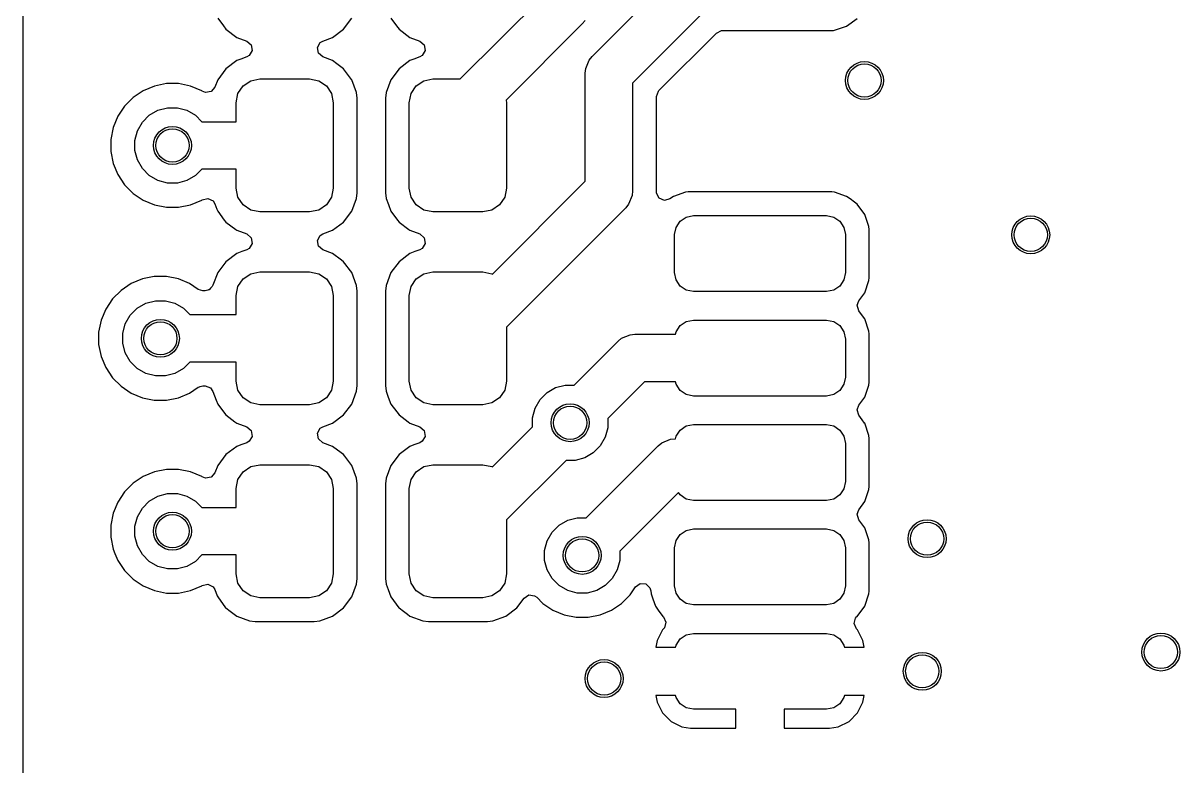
# Model space of a CAD drawing. Extents: x 4.82 to 6.81, y -4.86 to -2.87.
# Drawn here: x 4.823 to 5.3029, y -4.4422 to -4.1342 of the extents above; entities that cross this region are included whole.
import ezdxf

# ---------------------------------------------------------------- set-up
doc = ezdxf.new("R2010")
doc.units = 0
doc.header["$MEASUREMENT"] = 0
doc.layers.add('BLACK', color=7, linetype='CONTINUOUS')

msp = doc.modelspace()

# ---------------------------------------------------------------- linework, layer by layer
at = {"layer": 'BLACK', "linetype": 'CONTINUOUS'}
for p, q in [((4.82295, -4.2624), (4.82295, -3.92409)), ((5.05904, -4.14804), (5.09325, -4.11383)), ((5.00432, -4.15736), (5.03816, -4.12353)), ((5.1075, -4.12742), (5.07584, -4.15908)), ((4.90367, -4.13218), (4.90602, -4.13531)), ((4.90602, -4.13531), (4.90707, -4.13671)), ((4.90707, -4.13671), (4.9116, -4.14011)), ((4.95135, -4.14011), (4.95589, -4.13671)), ((4.95589, -4.13671), (4.95928, -4.13218)), ((4.97552, -4.13218), (4.97787, -4.13531)), ((4.97787, -4.13531), (4.97892, -4.13671)), ((4.97892, -4.13671), (4.98345, -4.14011)), ((5.05496, -4.13456), (5.02331, -4.16621)), ((5.05618, -4.13307), (5.05496, -4.13456)), ((5.15957, -4.13717), (5.16462, -4.13541)), ((5.16462, -4.13541), (5.16892, -4.13223)), ((4.9116, -4.14011), (4.9157, -4.14164)), ((4.9157, -4.14164), (4.91752, -4.14319)), ((4.94625, -4.14222), (4.94725, -4.14164)), ((4.94725, -4.14164), (4.95135, -4.14011)), ((4.98345, -4.14011), (4.98755, -4.14164)), ((4.98755, -4.14164), (4.98937, -4.14319)), ((5.08695, -4.16191), (5.11056, -4.13831)), ((5.11056, -4.13831), (5.11273, -4.1373)), ((5.11273, -4.1373), (5.11303, -4.13728)), ((5.11303, -4.13728), (5.15838, -4.13728)), ((5.15838, -4.13728), (5.1591, -4.13722)), ((5.15838, -4.13728), (5.15838, -4.13728)), ((5.1591, -4.13722), (5.15957, -4.13717)), ((5.15957, -4.13717), (5.15957, -4.13717)), ((5.15957, -4.13717), (5.15957, -4.13717)), ((4.91792, -4.14556), (4.9167, -4.14762)), ((4.91752, -4.14319), (4.91792, -4.14556)), ((4.94503, -4.14429), (4.94625, -4.14222)), ((4.94543, -4.14665), (4.94503, -4.14429)), ((4.98977, -4.14556), (4.98856, -4.14762)), ((4.98937, -4.14319), (4.98977, -4.14556)), ((4.9116, -4.14973), (4.90707, -4.15313)), ((4.91324, -4.14912), (4.9116, -4.14973)), ((4.9116, -4.14973), (4.9116, -4.14973)), ((4.9157, -4.1482), (4.91324, -4.14912)), ((4.9167, -4.14762), (4.9157, -4.1482)), ((4.94725, -4.1482), (4.94543, -4.14665)), ((4.95135, -4.14973), (4.94725, -4.1482)), ((4.95312, -4.15106), (4.95135, -4.14973)), ((4.95135, -4.14973), (4.95135, -4.14973)), ((4.95589, -4.15313), (4.95312, -4.15106)), ((4.98345, -4.14973), (4.97892, -4.15313)), ((4.98509, -4.14912), (4.98345, -4.14973)), ((4.98345, -4.14973), (4.98345, -4.14973)), ((4.98755, -4.1482), (4.98509, -4.14912)), ((4.98856, -4.14762), (4.98755, -4.1482)), ((5.05635, -4.15308), (5.05782, -4.14953)), ((5.05782, -4.14953), (5.05904, -4.14804)), ((5.05782, -4.14953), (5.05782, -4.14953)), ((4.90707, -4.15313), (4.90367, -4.15766)), ((4.90707, -4.15313), (4.90707, -4.15313)), ((4.95757, -4.15538), (4.95589, -4.15313)), ((4.95922, -4.15758), (4.95757, -4.15538)), ((4.97892, -4.15313), (4.97552, -4.15766)), ((4.97892, -4.15313), (4.97892, -4.15313)), ((5.05616, -4.155), (5.05635, -4.15308)), ((5.05616, -4.19975), (5.05616, -4.155)), ((4.87743, -4.1603), (4.87277, -4.16223)), ((4.88238, -4.15931), (4.87743, -4.1603)), ((4.87743, -4.1603), (4.87743, -4.1603)), ((4.88742, -4.15931), (4.88238, -4.15931)), ((4.88238, -4.15931), (4.88238, -4.15931)), ((4.89237, -4.1603), (4.88742, -4.15931)), ((4.88742, -4.15931), (4.88742, -4.15931)), ((4.89703, -4.16223), (4.89237, -4.1603)), ((4.89237, -4.1603), (4.89237, -4.1603)), ((4.90253, -4.16072), (4.90098, -4.16254)), ((4.90367, -4.15766), (4.90253, -4.16072)), ((4.90367, -4.15766), (4.90367, -4.15766)), ((4.91205, -4.16344), (4.91418, -4.16024)), ((4.91418, -4.16024), (4.91738, -4.15811)), ((4.91738, -4.15811), (4.92114, -4.15736)), ((4.92114, -4.15736), (4.94181, -4.15736)), ((4.94181, -4.15736), (4.94558, -4.15811)), ((4.94558, -4.15811), (4.94877, -4.16024)), ((4.94877, -4.16024), (4.9509, -4.16344)), ((4.95928, -4.15766), (4.95922, -4.15758)), ((4.96126, -4.16297), (4.95928, -4.15766)), ((4.97552, -4.15766), (4.97354, -4.16297)), ((4.97552, -4.15766), (4.97552, -4.15766)), ((4.9839, -4.16344), (4.98603, -4.16024)), ((4.98603, -4.16024), (4.98923, -4.15811)), ((4.98923, -4.15811), (4.99299, -4.15736)), ((4.99299, -4.15736), (5.00432, -4.15736)), ((5.07584, -4.15908), (5.07584, -4.20382)), ((4.86858, -4.16503), (4.86501, -4.1686)), ((4.87277, -4.16223), (4.86858, -4.16503)), ((4.87277, -4.16223), (4.87277, -4.16223)), ((4.8973, -4.16241), (4.89703, -4.16223)), ((4.89703, -4.16223), (4.89703, -4.16223)), ((4.89703, -4.16223), (4.89703, -4.16223)), ((4.89703, -4.16223), (4.89703, -4.16223)), ((4.89703, -4.16223), (4.89703, -4.16223)), ((4.89861, -4.16294), (4.8973, -4.16241)), ((4.90098, -4.16254), (4.89861, -4.16294)), ((4.9113, -4.1672), (4.91205, -4.16344)), ((4.9509, -4.16344), (4.95165, -4.1672)), ((4.96152, -4.16532), (4.96126, -4.16297)), ((4.96152, -4.20452), (4.96152, -4.16532)), ((4.97354, -4.16297), (4.97329, -4.16532)), ((4.97329, -4.16532), (4.97329, -4.20452)), ((4.98315, -4.1672), (4.9839, -4.16344)), ((5.0857, -4.16461), (5.08652, -4.16236)), ((5.0857, -4.17038), (5.0857, -4.16461)), ((5.08652, -4.16236), (5.08673, -4.16214)), ((5.08673, -4.16214), (5.08695, -4.16191)), ((4.86501, -4.1686), (4.86221, -4.17279)), ((4.87531, -4.17243), (4.87888, -4.17037)), ((4.87888, -4.17037), (4.88285, -4.16931)), ((4.88285, -4.16931), (4.88696, -4.16931)), ((4.88696, -4.16931), (4.89093, -4.17037)), ((4.89093, -4.17037), (4.89449, -4.17243)), ((4.9113, -4.17508), (4.9113, -4.1672)), ((4.95165, -4.1672), (4.95165, -4.20264)), ((4.98315, -4.20264), (4.98315, -4.1672)), ((5.02331, -4.16621), (5.0235, -4.1672)), ((5.0235, -4.1672), (5.0235, -4.20264)), ((5.0857, -4.19428), (5.0857, -4.17038)), ((4.86221, -4.17279), (4.86028, -4.17745)), ((4.86221, -4.17279), (4.86221, -4.17279)), ((4.87241, -4.17533), (4.87531, -4.17243)), ((4.89449, -4.17243), (4.89714, -4.17508)), ((4.89714, -4.17508), (4.9113, -4.17508)), ((4.86028, -4.17745), (4.85929, -4.1824)), ((4.86028, -4.17745), (4.86028, -4.17745)), ((4.86929, -4.18287), (4.87035, -4.17889)), ((4.87035, -4.17889), (4.87241, -4.17533)), ((4.85929, -4.1824), (4.85929, -4.18744)), ((4.86929, -4.18698), (4.86929, -4.18287)), ((4.85929, -4.18744), (4.86028, -4.19239)), ((4.87035, -4.19095), (4.86929, -4.18698)), ((4.86028, -4.19239), (4.86028, -4.19239)), ((4.86028, -4.19239), (4.86219, -4.19702)), ((4.87241, -4.19451), (4.87035, -4.19095)), ((4.87531, -4.19742), (4.87241, -4.19451)), ((5.0857, -4.2043), (5.0857, -4.19428)), ((4.86219, -4.19702), (4.86221, -4.19705)), ((4.86221, -4.19705), (4.86501, -4.20125)), ((4.87888, -4.19947), (4.87531, -4.19742)), ((4.89449, -4.19742), (4.89093, -4.19947)), ((4.89714, -4.19476), (4.89449, -4.19742)), ((4.9113, -4.19476), (4.89714, -4.19476)), ((4.9113, -4.20264), (4.9113, -4.19476)), ((4.86501, -4.20125), (4.86858, -4.20481)), ((4.88285, -4.20053), (4.87888, -4.19947)), ((4.88696, -4.20053), (4.88285, -4.20053)), ((4.89093, -4.19947), (4.88696, -4.20053)), ((4.91205, -4.2064), (4.9113, -4.20264)), ((4.95165, -4.20264), (4.9509, -4.2064)), ((4.9839, -4.2064), (4.98315, -4.20264)), ((5.01765, -4.23826), (5.05616, -4.19975)), ((5.0235, -4.20264), (5.02275, -4.2064)), ((5.07584, -4.20382), (5.07565, -4.20574)), ((4.86858, -4.20481), (4.87277, -4.20762)), ((4.87277, -4.20762), (4.87743, -4.20955)), ((4.89237, -4.20955), (4.89703, -4.20762)), ((4.89703, -4.20762), (4.8973, -4.20744)), ((4.8973, -4.20744), (4.89963, -4.20687)), ((4.89963, -4.20687), (4.90178, -4.20793)), ((4.90178, -4.20793), (4.90253, -4.20913)), ((4.91418, -4.2096), (4.91205, -4.2064)), ((4.9509, -4.2064), (4.94877, -4.2096)), ((4.95928, -4.21218), (4.96126, -4.20687)), ((4.96126, -4.20687), (4.96152, -4.20452)), ((4.97329, -4.20452), (4.97329, -4.20452)), ((4.97329, -4.20452), (4.97354, -4.20687)), ((4.97354, -4.20687), (4.97354, -4.20687)), ((4.97354, -4.20687), (4.97354, -4.20687)), ((4.97354, -4.20687), (4.97451, -4.20948)), ((4.98603, -4.2096), (4.9839, -4.2064)), ((5.02275, -4.2064), (5.02062, -4.2096)), ((5.07565, -4.20574), (5.07418, -4.20929)), ((5.08573, -4.2047), (5.0857, -4.2043)), ((5.08679, -4.20684), (5.08573, -4.2047)), ((5.08899, -4.2078), (5.08679, -4.20684)), ((5.09129, -4.20712), (5.08899, -4.2078)), ((5.09274, -4.20605), (5.09129, -4.20712)), ((5.09779, -4.20429), (5.09274, -4.20605)), ((5.09274, -4.20605), (5.09274, -4.20605)), ((5.0989, -4.20418), (5.09779, -4.20429)), ((5.09779, -4.20429), (5.09779, -4.20429)), ((5.09899, -4.20417), (5.0989, -4.20418)), ((5.15838, -4.20417), (5.09899, -4.20417)), ((5.15847, -4.20418), (5.15838, -4.20417)), ((5.15957, -4.20429), (5.15847, -4.20418)), ((5.16462, -4.20605), (5.15957, -4.20429)), ((5.15957, -4.20429), (5.15957, -4.20429)), ((5.16607, -4.20712), (5.16462, -4.20605)), ((5.16462, -4.20605), (5.16462, -4.20605)), ((5.16787, -4.20845), (5.16607, -4.20712)), ((5.16892, -4.20923), (5.16787, -4.20845)), ((4.87743, -4.20955), (4.88238, -4.21053)), ((4.88238, -4.21053), (4.88238, -4.21053)), ((4.88238, -4.21053), (4.88742, -4.21053)), ((4.88742, -4.21053), (4.89237, -4.20955)), ((4.88742, -4.21053), (4.88742, -4.21053)), ((4.90253, -4.20913), (4.90335, -4.21133)), ((4.90335, -4.21133), (4.90367, -4.21218)), ((4.90367, -4.21218), (4.90367, -4.21218)), ((4.90367, -4.21218), (4.90642, -4.21585)), ((4.91738, -4.21173), (4.91418, -4.2096)), ((4.92114, -4.21248), (4.91738, -4.21173)), ((4.94181, -4.21248), (4.92114, -4.21248)), ((4.94558, -4.21173), (4.94181, -4.21248)), ((4.94877, -4.2096), (4.94558, -4.21173)), ((4.95589, -4.21671), (4.95928, -4.21218)), ((4.97451, -4.20948), (4.97552, -4.21218)), ((4.97552, -4.21218), (4.97552, -4.21218)), ((4.97552, -4.21218), (4.97827, -4.21585)), ((4.98923, -4.21173), (4.98603, -4.2096)), ((4.99299, -4.21248), (4.98923, -4.21173)), ((5.01366, -4.21248), (4.99299, -4.21248)), ((5.01743, -4.21173), (5.01366, -4.21248)), ((5.02062, -4.2096), (5.01743, -4.21173)), ((5.07296, -4.21078), (5.0235, -4.26024)), ((5.07418, -4.20929), (5.07296, -4.21078)), ((5.07418, -4.20929), (5.07418, -4.20929)), ((5.1721, -4.21353), (5.16892, -4.20923)), ((5.17386, -4.21857), (5.1721, -4.21353)), ((4.90642, -4.21585), (4.90707, -4.21671)), ((4.90707, -4.21671), (4.90707, -4.21671)), ((4.90707, -4.21671), (4.91115, -4.21977)), ((4.95135, -4.22011), (4.95589, -4.21671)), ((4.97827, -4.21585), (4.97892, -4.21671)), ((4.97892, -4.21671), (4.97892, -4.21671)), ((4.97892, -4.21671), (4.983, -4.21977)), ((5.09385, -4.2189), (5.09555, -4.21634)), ((5.09555, -4.21634), (5.09811, -4.21463)), ((5.09811, -4.21463), (5.10112, -4.21404)), ((5.10112, -4.21404), (5.15624, -4.21404)), ((5.15624, -4.21404), (5.15925, -4.21463)), ((5.15925, -4.21463), (5.16181, -4.21634)), ((5.16181, -4.21634), (5.16351, -4.2189)), ((4.91115, -4.21977), (4.9116, -4.22011)), ((4.9116, -4.22011), (4.9157, -4.22164)), ((4.9157, -4.22164), (4.91752, -4.22319)), ((4.91752, -4.22319), (4.91792, -4.22556)), ((4.94503, -4.22429), (4.94625, -4.22222)), ((4.94625, -4.22222), (4.94725, -4.22164)), ((4.94725, -4.22164), (4.95135, -4.22011)), ((4.983, -4.21977), (4.98345, -4.22011)), ((4.98345, -4.22011), (4.98755, -4.22164)), ((4.98755, -4.22164), (4.98937, -4.22319)), ((4.98937, -4.22319), (4.98977, -4.22556)), ((5.09325, -4.22191), (5.09385, -4.2189)), ((5.09325, -4.23766), (5.09325, -4.22191)), ((5.16351, -4.2189), (5.16411, -4.22191)), ((5.16411, -4.22191), (5.16411, -4.23766)), ((5.17386, -4.21858), (5.17386, -4.21857)), ((5.17398, -4.21977), (5.17386, -4.21858)), ((5.17386, -4.21858), (5.17386, -4.21858)), ((5.17398, -4.23979), (5.17398, -4.21977)), ((4.9167, -4.22762), (4.9157, -4.2282)), ((4.91792, -4.22556), (4.9167, -4.22762)), ((4.94543, -4.22665), (4.94503, -4.22429)), ((4.94725, -4.2282), (4.94543, -4.22665)), ((4.98856, -4.22762), (4.98755, -4.2282)), ((4.98977, -4.22556), (4.98856, -4.22762)), ((4.9116, -4.22973), (4.90707, -4.23313)), ((4.91364, -4.22897), (4.9116, -4.22973)), ((4.9116, -4.22973), (4.9116, -4.22973)), ((4.9157, -4.2282), (4.91364, -4.22897)), ((4.95135, -4.22973), (4.94725, -4.2282)), ((4.95508, -4.23253), (4.95135, -4.22973)), ((4.95135, -4.22973), (4.95135, -4.22973)), ((4.95589, -4.23313), (4.95508, -4.23253)), ((4.98345, -4.22973), (4.97892, -4.23313)), ((4.98549, -4.22897), (4.98345, -4.22973)), ((4.98345, -4.22973), (4.98345, -4.22973)), ((4.98755, -4.2282), (4.98549, -4.22897)), ((4.90367, -4.23766), (4.9017, -4.24294)), ((4.90707, -4.23313), (4.90367, -4.23766)), ((4.90367, -4.23766), (4.90367, -4.23766)), ((4.90367, -4.23766), (4.90367, -4.23766)), ((4.90707, -4.23313), (4.90707, -4.23313)), ((4.91738, -4.23811), (4.92114, -4.23736)), ((4.92114, -4.23736), (4.94181, -4.23736)), ((4.94181, -4.23736), (4.94558, -4.23811)), ((4.95646, -4.23389), (4.95589, -4.23313)), ((4.95878, -4.23699), (4.95646, -4.23389)), ((4.95928, -4.23766), (4.95878, -4.23699)), ((4.96126, -4.24297), (4.95928, -4.23766)), ((4.97552, -4.23766), (4.97354, -4.24297)), ((4.97892, -4.23313), (4.97552, -4.23766)), ((4.97552, -4.23766), (4.97552, -4.23766)), ((4.97892, -4.23313), (4.97892, -4.23313)), ((4.98923, -4.23811), (4.99299, -4.23736)), ((4.99299, -4.23736), (5.01366, -4.23736)), ((5.01366, -4.23736), (5.01743, -4.23811)), ((5.09385, -4.24067), (5.09325, -4.23766)), ((5.16411, -4.23766), (5.16351, -4.24067)), ((4.86777, -4.24223), (4.86358, -4.24503)), ((4.87243, -4.2403), (4.86777, -4.24223)), ((4.86777, -4.24223), (4.86777, -4.24223)), ((4.87738, -4.23931), (4.87243, -4.2403)), ((4.87243, -4.2403), (4.87243, -4.2403)), ((4.88242, -4.23931), (4.87738, -4.23931)), ((4.87738, -4.23931), (4.87738, -4.23931)), ((4.88737, -4.2403), (4.88242, -4.23931)), ((4.88242, -4.23931), (4.88242, -4.23931)), ((4.89203, -4.24223), (4.88737, -4.2403)), ((4.88737, -4.2403), (4.88737, -4.2403)), ((4.89562, -4.24463), (4.89203, -4.24223)), ((4.89203, -4.24223), (4.89203, -4.24223)), ((4.89203, -4.24223), (4.89203, -4.24223)), ((4.91205, -4.24344), (4.91418, -4.24024)), ((4.91418, -4.24024), (4.91738, -4.23811)), ((4.94558, -4.23811), (4.94877, -4.24024)), ((4.94877, -4.24024), (4.9509, -4.24344)), ((4.9839, -4.24344), (4.98603, -4.24024)), ((4.98603, -4.24024), (4.98923, -4.23811)), ((5.01743, -4.23811), (5.01765, -4.23826)), ((5.09555, -4.24323), (5.09385, -4.24067)), ((5.16351, -4.24067), (5.16181, -4.24323)), ((5.1721, -4.24604), (5.17386, -4.24099)), ((5.17386, -4.24099), (5.17398, -4.23979)), ((4.86358, -4.24503), (4.86001, -4.2486)), ((4.89757, -4.24522), (4.89562, -4.24463)), ((4.89842, -4.24522), (4.89757, -4.24522)), ((4.89962, -4.24501), (4.89842, -4.24522)), ((4.8998, -4.24485), (4.89962, -4.24501)), ((4.90015, -4.24476), (4.8998, -4.24485)), ((4.90075, -4.24406), (4.90015, -4.24476)), ((4.90145, -4.24346), (4.90075, -4.24406)), ((4.90151, -4.24317), (4.90145, -4.24346)), ((4.9017, -4.24294), (4.90151, -4.24317)), ((4.9113, -4.2472), (4.91205, -4.24344)), ((4.9113, -4.25508), (4.9113, -4.2472)), ((4.9509, -4.24344), (4.95165, -4.2472)), ((4.95165, -4.2472), (4.95165, -4.28264)), ((4.96152, -4.24532), (4.96126, -4.24297)), ((4.96152, -4.28452), (4.96152, -4.24532)), ((4.97354, -4.24297), (4.97329, -4.24532)), ((4.97329, -4.24532), (4.97329, -4.28452)), ((4.98315, -4.2472), (4.9839, -4.24344)), ((4.98315, -4.28264), (4.98315, -4.2472)), ((5.09811, -4.24493), (5.09555, -4.24323)), ((5.10112, -4.24553), (5.09811, -4.24493)), ((5.15624, -4.24553), (5.10112, -4.24553)), ((5.15925, -4.24493), (5.15624, -4.24553)), ((5.16181, -4.24323), (5.15925, -4.24493)), ((5.16965, -4.24936), (5.1721, -4.24604)), ((4.86001, -4.2486), (4.85721, -4.25279)), ((4.87031, -4.25243), (4.87388, -4.25037)), ((4.87388, -4.25037), (4.87785, -4.24931)), ((4.87785, -4.24931), (4.88196, -4.24931)), ((4.88196, -4.24931), (4.88593, -4.25037)), ((4.88593, -4.25037), (4.88949, -4.25243)), ((5.16897, -4.25122), (5.16965, -4.24936)), ((5.16965, -4.25352), (5.16897, -4.25122)), ((4.85721, -4.25279), (4.85528, -4.25745)), ((4.85721, -4.25279), (4.85721, -4.25279)), ((4.86535, -4.25889), (4.86741, -4.25533)), ((4.86741, -4.25533), (4.87031, -4.25243)), ((4.88949, -4.25243), (4.89214, -4.25508)), ((4.89214, -4.25508), (4.9113, -4.25508)), ((5.17078, -4.25505), (5.16965, -4.25352)), ((5.1721, -4.25684), (5.17078, -4.25505)), ((5.17386, -4.26188), (5.1721, -4.25684)), ((5.1721, -4.25684), (5.1721, -4.25684)), ((4.85528, -4.25745), (4.85429, -4.2624)), ((4.85528, -4.25745), (4.85528, -4.25745)), ((4.86429, -4.26287), (4.86535, -4.25889)), ((5.0235, -4.26024), (5.0235, -4.28264)), ((5.09385, -4.2622), (5.09555, -4.25965)), ((5.09555, -4.25965), (5.09811, -4.25794)), ((5.09811, -4.25794), (5.10112, -4.25734)), ((5.10112, -4.25734), (5.15624, -4.25734)), ((5.15624, -4.25734), (5.15925, -4.25794)), ((5.15925, -4.25794), (5.16181, -4.25965)), ((5.16181, -4.25965), (5.16351, -4.2622)), ((4.82295, -4.41301), (4.82295, -4.2624)), ((4.85429, -4.2624), (4.85429, -4.26744)), ((4.86429, -4.26698), (4.86429, -4.26287)), ((5.0516, -4.28431), (5.06977, -4.26613)), ((5.06977, -4.26613), (5.07126, -4.26491)), ((5.07126, -4.26491), (5.07481, -4.26344)), ((5.07481, -4.26344), (5.07673, -4.26325)), ((5.07481, -4.26344), (5.07481, -4.26344)), ((5.07673, -4.26325), (5.09364, -4.26325)), ((5.09364, -4.26325), (5.09385, -4.2622)), ((5.16351, -4.2622), (5.16411, -4.26522)), ((5.16411, -4.26522), (5.16411, -4.28096)), ((5.17388, -4.26201), (5.17386, -4.26188)), ((5.17386, -4.26188), (5.17386, -4.26188)), ((5.17386, -4.26188), (5.17386, -4.26188)), ((5.17398, -4.26308), (5.17388, -4.26201)), ((5.17398, -4.26347), (5.17398, -4.26308)), ((5.17398, -4.2831), (5.17398, -4.26347)), ((4.85429, -4.26744), (4.85528, -4.27239)), ((4.86535, -4.27095), (4.86429, -4.26698)), ((4.86741, -4.27451), (4.86535, -4.27095)), ((4.85528, -4.27239), (4.85528, -4.27239)), ((4.85528, -4.27239), (4.8572, -4.27704)), ((4.87031, -4.27741), (4.86741, -4.27451)), ((4.89214, -4.27476), (4.88949, -4.27741)), ((4.9113, -4.27476), (4.89214, -4.27476)), ((4.9113, -4.28264), (4.9113, -4.27476)), ((4.8572, -4.27704), (4.85721, -4.27705)), ((4.85721, -4.27705), (4.86001, -4.28125)), ((4.87388, -4.27947), (4.87031, -4.27741)), ((4.87785, -4.28053), (4.87388, -4.27947)), ((4.88196, -4.28053), (4.87785, -4.28053)), ((4.88593, -4.27947), (4.88196, -4.28053)), ((4.88949, -4.27741), (4.88593, -4.27947)), ((4.86001, -4.28125), (4.86358, -4.28481)), ((4.86358, -4.28481), (4.86777, -4.28762)), ((4.89203, -4.28762), (4.89562, -4.28522)), ((4.89562, -4.28522), (4.89609, -4.28508)), ((4.89609, -4.28508), (4.89637, -4.28484)), ((4.89637, -4.28484), (4.89757, -4.28463)), ((4.89757, -4.28463), (4.89842, -4.28463)), ((4.89842, -4.28463), (4.90067, -4.28545)), ((4.90067, -4.28545), (4.9017, -4.28691)), ((4.91205, -4.2864), (4.9113, -4.28264)), ((4.95165, -4.28264), (4.9509, -4.2864)), ((4.96126, -4.28687), (4.96152, -4.28452)), ((4.97329, -4.28452), (4.97329, -4.28452)), ((4.97329, -4.28452), (4.97354, -4.28687)), ((4.9839, -4.2864), (4.98315, -4.28264)), ((5.0235, -4.28264), (5.02275, -4.2864)), ((5.04031, -4.28743), (5.04388, -4.28537)), ((5.04388, -4.28537), (5.04785, -4.28431)), ((5.04785, -4.28431), (5.0516, -4.28431)), ((5.08081, -4.28293), (5.06551, -4.29823)), ((5.09364, -4.28293), (5.08081, -4.28293)), ((5.09385, -4.28398), (5.09364, -4.28293)), ((5.09555, -4.28653), (5.09385, -4.28398)), ((5.16351, -4.28398), (5.16181, -4.28653)), ((5.16411, -4.28096), (5.16351, -4.28398)), ((5.1721, -4.28935), (5.17386, -4.2843)), ((5.17386, -4.2843), (5.17398, -4.2831)), ((4.86777, -4.28762), (4.87243, -4.28955)), ((4.87243, -4.28955), (4.87738, -4.29053)), ((4.88242, -4.29053), (4.88737, -4.28955)), ((4.88737, -4.28955), (4.89203, -4.28762)), ((4.9017, -4.28691), (4.90306, -4.29053)), ((4.91418, -4.2896), (4.91205, -4.2864)), ((4.91738, -4.29173), (4.91418, -4.2896)), ((4.94877, -4.2896), (4.94558, -4.29173)), ((4.9509, -4.2864), (4.94877, -4.2896)), ((4.95928, -4.29218), (4.96126, -4.28687)), ((4.97354, -4.28687), (4.97354, -4.28687)), ((4.97354, -4.28687), (4.97354, -4.28687)), ((4.97354, -4.28687), (4.97446, -4.28935)), ((4.97446, -4.28935), (4.97552, -4.29218)), ((4.98603, -4.2896), (4.9839, -4.2864)), ((4.98923, -4.29173), (4.98603, -4.2896)), ((5.02062, -4.2896), (5.01743, -4.29173)), ((5.02275, -4.2864), (5.02062, -4.2896)), ((5.03535, -4.29389), (5.03741, -4.29033)), ((5.03741, -4.29033), (5.04031, -4.28743)), ((5.09811, -4.28824), (5.09555, -4.28653)), ((5.10112, -4.28884), (5.09811, -4.28824)), ((5.15624, -4.28884), (5.10112, -4.28884)), ((5.15925, -4.28824), (5.15624, -4.28884)), ((5.16181, -4.28653), (5.15925, -4.28824)), ((5.16965, -4.29266), (5.1721, -4.28935)), ((4.87738, -4.29053), (4.87738, -4.29053)), ((4.87738, -4.29053), (4.88242, -4.29053)), ((4.88242, -4.29053), (4.88242, -4.29053)), ((4.90306, -4.29053), (4.90367, -4.29218)), ((4.90367, -4.29218), (4.90367, -4.29218)), ((4.90367, -4.29218), (4.90612, -4.29546)), ((4.92114, -4.29248), (4.91738, -4.29173)), ((4.94181, -4.29248), (4.92114, -4.29248)), ((4.94558, -4.29173), (4.94181, -4.29248)), ((4.95589, -4.29671), (4.95928, -4.29218)), ((4.97552, -4.29218), (4.97552, -4.29218)), ((4.97552, -4.29218), (4.97797, -4.29546)), ((4.99299, -4.29248), (4.98923, -4.29173)), ((5.01366, -4.29248), (4.99299, -4.29248)), ((5.01743, -4.29173), (5.01366, -4.29248)), ((5.03429, -4.29787), (5.03535, -4.29389)), ((5.16897, -4.29453), (5.16965, -4.29266)), ((5.16965, -4.29682), (5.16897, -4.29453)), ((4.90612, -4.29546), (4.90707, -4.29671)), ((4.90707, -4.29671), (4.90707, -4.29671)), ((4.90707, -4.29671), (4.91084, -4.29954)), ((4.91084, -4.29954), (4.9116, -4.30011)), ((4.95135, -4.30011), (4.95589, -4.29671)), ((4.97797, -4.29546), (4.97892, -4.29671)), ((4.97892, -4.29671), (4.97892, -4.29671)), ((4.97892, -4.29671), (4.98269, -4.29954)), ((4.98269, -4.29954), (4.98345, -4.30011)), ((5.03429, -4.30162), (5.03429, -4.29787)), ((5.06551, -4.29823), (5.06551, -4.30198)), ((5.17103, -4.2987), (5.16965, -4.29682)), ((5.17207, -4.30011), (5.17103, -4.2987)), ((4.9116, -4.30011), (4.9157, -4.30164)), ((4.9157, -4.30164), (4.91752, -4.30319)), ((4.91752, -4.30319), (4.91792, -4.30556)), ((4.94503, -4.30429), (4.94625, -4.30222)), ((4.94543, -4.30665), (4.94503, -4.30429)), ((4.94625, -4.30222), (4.94725, -4.30164)), ((4.94725, -4.30164), (4.95135, -4.30011)), ((4.98345, -4.30011), (4.98755, -4.30164)), ((4.98755, -4.30164), (4.98937, -4.30319)), ((4.98937, -4.30319), (4.98977, -4.30556)), ((5.01765, -4.31826), (5.03429, -4.30162)), ((5.06551, -4.30198), (5.06445, -4.30595)), ((5.09385, -4.30551), (5.09555, -4.30296)), ((5.09555, -4.30296), (5.09811, -4.30125)), ((5.09811, -4.30125), (5.10112, -4.30065)), ((5.10112, -4.30065), (5.15624, -4.30065)), ((5.15624, -4.30065), (5.15925, -4.30125)), ((5.15925, -4.30125), (5.16181, -4.30296)), ((5.16181, -4.30296), (5.16351, -4.30551)), ((5.1721, -4.30014), (5.17207, -4.30011)), ((5.17386, -4.30519), (5.1721, -4.30014)), ((4.91324, -4.30912), (4.9116, -4.30973)), ((4.9157, -4.3082), (4.91324, -4.30912)), ((4.9167, -4.30762), (4.9157, -4.3082)), ((4.91792, -4.30556), (4.9167, -4.30762)), ((4.94725, -4.3082), (4.94543, -4.30665)), ((4.95135, -4.30973), (4.94725, -4.3082)), ((4.98509, -4.30912), (4.98345, -4.30973)), ((4.98755, -4.3082), (4.98509, -4.30912)), ((4.98856, -4.30762), (4.98755, -4.3082)), ((4.98977, -4.30556), (4.98856, -4.30762)), ((5.0566, -4.33931), (5.08647, -4.30944)), ((5.0624, -4.30951), (5.05949, -4.31241)), ((5.06445, -4.30595), (5.0624, -4.30951)), ((5.08647, -4.30944), (5.08796, -4.30821)), ((5.08796, -4.30821), (5.0915, -4.30674)), ((5.08796, -4.30821), (5.08796, -4.30821)), ((5.0915, -4.30674), (5.09343, -4.30656)), ((5.09343, -4.30656), (5.09364, -4.30656)), ((5.09364, -4.30656), (5.09385, -4.30551)), ((5.16351, -4.30551), (5.16411, -4.30852)), ((5.16411, -4.30852), (5.16411, -4.32427)), ((5.17398, -4.30639), (5.17386, -4.30519)), ((5.17398, -4.32641), (5.17398, -4.30639)), ((4.90707, -4.31313), (4.90367, -4.31766)), ((4.9116, -4.30973), (4.90707, -4.31313)), ((4.90707, -4.31313), (4.90707, -4.31313)), ((4.9116, -4.30973), (4.9116, -4.30973)), ((4.9549, -4.31239), (4.95135, -4.30973)), ((4.95135, -4.30973), (4.95135, -4.30973)), ((4.95589, -4.31313), (4.9549, -4.31239)), ((4.95638, -4.31379), (4.95589, -4.31313)), ((4.9589, -4.31715), (4.95638, -4.31379)), ((4.97892, -4.31313), (4.97552, -4.31766)), ((4.98345, -4.30973), (4.97892, -4.31313)), ((4.97892, -4.31313), (4.97892, -4.31313)), ((4.98345, -4.30973), (4.98345, -4.30973)), ((5.05593, -4.31447), (5.05196, -4.31553)), ((5.05949, -4.31241), (5.05593, -4.31447)), ((4.90367, -4.31766), (4.90253, -4.32072)), ((4.90367, -4.31766), (4.90367, -4.31766)), ((4.91418, -4.32024), (4.91738, -4.31811)), ((4.91738, -4.31811), (4.92114, -4.31736)), ((4.92114, -4.31736), (4.94181, -4.31736)), ((4.94181, -4.31736), (4.94558, -4.31811)), ((4.94558, -4.31811), (4.94877, -4.32024)), ((4.95928, -4.31766), (4.9589, -4.31715)), ((4.96126, -4.32297), (4.95928, -4.31766)), ((4.97552, -4.31766), (4.97354, -4.32297)), ((4.97552, -4.31766), (4.97552, -4.31766)), ((4.98603, -4.32024), (4.98923, -4.31811)), ((4.98923, -4.31811), (4.99299, -4.31736)), ((4.99299, -4.31736), (5.01366, -4.31736)), ((5.01366, -4.31736), (5.01743, -4.31811)), ((5.01743, -4.31811), (5.01765, -4.31826)), ((5.04821, -4.31553), (5.0235, -4.34024)), ((5.05196, -4.31553), (5.04821, -4.31553)), ((4.87277, -4.32223), (4.86858, -4.32503)), ((4.87743, -4.3203), (4.87277, -4.32223)), ((4.87277, -4.32223), (4.87277, -4.32223)), ((4.88238, -4.31931), (4.87743, -4.3203)), ((4.87743, -4.3203), (4.87743, -4.3203)), ((4.88742, -4.31931), (4.88238, -4.31931)), ((4.88238, -4.31931), (4.88238, -4.31931)), ((4.89237, -4.3203), (4.88742, -4.31931)), ((4.88742, -4.31931), (4.88742, -4.31931)), ((4.89703, -4.32223), (4.89237, -4.3203)), ((4.89237, -4.3203), (4.89237, -4.3203)), ((4.8973, -4.32241), (4.89703, -4.32223)), ((4.89703, -4.32223), (4.89703, -4.32223)), ((4.89703, -4.32223), (4.89703, -4.32223)), ((4.89703, -4.32223), (4.89703, -4.32223)), ((4.89703, -4.32223), (4.89703, -4.32223)), ((4.89861, -4.32294), (4.8973, -4.32241)), ((4.90098, -4.32254), (4.89861, -4.32294)), ((4.90253, -4.32072), (4.90098, -4.32254)), ((4.9113, -4.3272), (4.91205, -4.32344)), ((4.91205, -4.32344), (4.91418, -4.32024)), ((4.94877, -4.32024), (4.9509, -4.32344)), ((4.9509, -4.32344), (4.95165, -4.3272)), ((4.96152, -4.32532), (4.96126, -4.32297)), ((4.97354, -4.32297), (4.97329, -4.32532)), ((4.98315, -4.3272), (4.9839, -4.32344)), ((4.9839, -4.32344), (4.98603, -4.32024)), ((4.86501, -4.3286), (4.86221, -4.33279)), ((4.86858, -4.32503), (4.86501, -4.3286)), ((4.9113, -4.33508), (4.9113, -4.3272)), ((4.95165, -4.3272), (4.95165, -4.36264)), ((4.96152, -4.36452), (4.96152, -4.32532)), ((4.97329, -4.32532), (4.97329, -4.36452)), ((4.98315, -4.36264), (4.98315, -4.3272)), ((5.09489, -4.32885), (5.07051, -4.35323)), ((5.09555, -4.32984), (5.09489, -4.32885)), ((5.16351, -4.32728), (5.16181, -4.32984)), ((5.16411, -4.32427), (5.16351, -4.32728)), ((5.1721, -4.33265), (5.17386, -4.32761)), ((5.17386, -4.32761), (5.17398, -4.32641)), ((4.86221, -4.33279), (4.86028, -4.33745)), ((4.86221, -4.33279), (4.86221, -4.33279)), ((4.87241, -4.33533), (4.87531, -4.33243)), ((4.87531, -4.33243), (4.87888, -4.33037)), ((4.87888, -4.33037), (4.88285, -4.32931)), ((4.88285, -4.32931), (4.88696, -4.32931)), ((4.88696, -4.32931), (4.89093, -4.33037)), ((4.89093, -4.33037), (4.89449, -4.33243)), ((4.89449, -4.33243), (4.89714, -4.33508)), ((5.09811, -4.33155), (5.09555, -4.32984)), ((5.10112, -4.33215), (5.09811, -4.33155)), ((5.15624, -4.33215), (5.10112, -4.33215)), ((5.15925, -4.33155), (5.15624, -4.33215)), ((5.16181, -4.32984), (5.15925, -4.33155)), ((5.16965, -4.33597), (5.1721, -4.33265)), ((4.86028, -4.33745), (4.85929, -4.3424)), ((4.86028, -4.33745), (4.86028, -4.33745)), ((4.87035, -4.33889), (4.87241, -4.33533)), ((4.89714, -4.33508), (4.9113, -4.33508)), ((5.16897, -4.33783), (5.16965, -4.33597)), ((5.16965, -4.34013), (5.16897, -4.33783)), ((4.85929, -4.3424), (4.85929, -4.34744)), ((4.86929, -4.34287), (4.87035, -4.33889)), ((4.86929, -4.34698), (4.86929, -4.34287)), ((5.0235, -4.34024), (5.0235, -4.36264)), ((5.04241, -4.34533), (5.04531, -4.34243)), ((5.04531, -4.34243), (5.04888, -4.34037)), ((5.04888, -4.34037), (5.05285, -4.33931)), ((5.05285, -4.33931), (5.0566, -4.33931)), ((5.1721, -4.34345), (5.16965, -4.34013)), ((4.85929, -4.34744), (4.86028, -4.35239)), ((4.87035, -4.35095), (4.86929, -4.34698)), ((5.04035, -4.34889), (5.04241, -4.34533)), ((5.09385, -4.34882), (5.09555, -4.34626)), ((5.09555, -4.34626), (5.09811, -4.34456)), ((5.09811, -4.34456), (5.10112, -4.34396)), ((5.10112, -4.34396), (5.15624, -4.34396)), ((5.15624, -4.34396), (5.15925, -4.34456)), ((5.15925, -4.34456), (5.16181, -4.34626)), ((5.16181, -4.34626), (5.16351, -4.34882)), ((5.17386, -4.3485), (5.1721, -4.34345)), ((4.86028, -4.35239), (4.86028, -4.35239)), ((4.86028, -4.35239), (4.86099, -4.35411)), ((4.87241, -4.35451), (4.87035, -4.35095)), ((5.03929, -4.35287), (5.04035, -4.34889)), ((5.03929, -4.35698), (5.03929, -4.35287)), ((5.09325, -4.35183), (5.09385, -4.34882)), ((5.09325, -4.36758), (5.09325, -4.35183)), ((5.16351, -4.34882), (5.16411, -4.35183)), ((5.16411, -4.35183), (5.16411, -4.36758)), ((5.17398, -4.34969), (5.17386, -4.3485)), ((5.17398, -4.36972), (5.17398, -4.34969)), ((4.86099, -4.35411), (4.86221, -4.35705)), ((4.86221, -4.35705), (4.86501, -4.36125)), ((4.87531, -4.35741), (4.87241, -4.35451)), ((4.87888, -4.35947), (4.87531, -4.35741)), ((4.89449, -4.35741), (4.89093, -4.35947)), ((4.89714, -4.35476), (4.89449, -4.35741)), ((4.9113, -4.35476), (4.89714, -4.35476)), ((4.9113, -4.36264), (4.9113, -4.35476)), ((5.04035, -4.36095), (5.03929, -4.35698)), ((5.07051, -4.35698), (5.06945, -4.36095)), ((5.07051, -4.35323), (5.07051, -4.35698)), ((4.86501, -4.36125), (4.86858, -4.36481)), ((4.88285, -4.36053), (4.87888, -4.35947)), ((4.88696, -4.36053), (4.88285, -4.36053)), ((4.89093, -4.35947), (4.88696, -4.36053)), ((5.04241, -4.36451), (5.04035, -4.36095)), ((5.06945, -4.36095), (5.0674, -4.36451)), ((4.86858, -4.36481), (4.87277, -4.36762)), ((4.8973, -4.36744), (4.89963, -4.36687)), ((4.89963, -4.36687), (4.90178, -4.36793)), ((4.91205, -4.3664), (4.9113, -4.36264)), ((4.91418, -4.3696), (4.91205, -4.3664)), ((4.9509, -4.3664), (4.94877, -4.3696)), ((4.95165, -4.36264), (4.9509, -4.3664)), ((4.95928, -4.37218), (4.96126, -4.36687)), ((4.96126, -4.36687), (4.96152, -4.36452)), ((4.97329, -4.36452), (4.97329, -4.36452)), ((4.97329, -4.36452), (4.97354, -4.36687)), ((4.97354, -4.36687), (4.97354, -4.36687)), ((4.97354, -4.36687), (4.97354, -4.36687)), ((4.97354, -4.36687), (4.97438, -4.36913)), ((4.9839, -4.3664), (4.98315, -4.36264)), ((4.98603, -4.3696), (4.9839, -4.3664)), ((5.02275, -4.3664), (5.02062, -4.3696)), ((5.0235, -4.36264), (5.02275, -4.3664)), ((5.04531, -4.36742), (5.04241, -4.36451)), ((5.0674, -4.36451), (5.06449, -4.36742)), ((5.07697, -4.36798), (5.07891, -4.36657)), ((5.07891, -4.36657), (5.0813, -4.36672)), ((5.0813, -4.36672), (5.08303, -4.36838)), ((4.87277, -4.36762), (4.87743, -4.36955)), ((4.87743, -4.36955), (4.88238, -4.37053)), ((4.88238, -4.37053), (4.88238, -4.37053)), ((4.88238, -4.37053), (4.88742, -4.37053)), ((4.88742, -4.37053), (4.89237, -4.36955)), ((4.88742, -4.37053), (4.88742, -4.37053)), ((4.89237, -4.36955), (4.89703, -4.36762)), ((4.89703, -4.36762), (4.8973, -4.36744)), ((4.90178, -4.36793), (4.90253, -4.36913)), ((4.90253, -4.36913), (4.90347, -4.37164)), ((4.90347, -4.37164), (4.90367, -4.37218)), ((4.91738, -4.37173), (4.91418, -4.3696)), ((4.92114, -4.37248), (4.91738, -4.37173)), ((4.94558, -4.37173), (4.94181, -4.37248)), ((4.94877, -4.3696), (4.94558, -4.37173)), ((4.97438, -4.36913), (4.97552, -4.37218)), ((4.98923, -4.37173), (4.98603, -4.3696)), ((4.99299, -4.37248), (4.98923, -4.37173)), ((5.01743, -4.37173), (5.01366, -4.37248)), ((5.02062, -4.3696), (5.01743, -4.37173)), ((5.03077, -4.37267), (5.03277, -4.37135)), ((5.03277, -4.37135), (5.03515, -4.37164)), ((5.03515, -4.37164), (5.03605, -4.37229)), ((5.04888, -4.36947), (5.04531, -4.36742)), ((5.05285, -4.37053), (5.04888, -4.36947)), ((5.05696, -4.37053), (5.05285, -4.37053)), ((5.06093, -4.36947), (5.05696, -4.37053)), ((5.06449, -4.36742), (5.06093, -4.36947)), ((5.07123, -4.37481), (5.07479, -4.37125)), ((5.07479, -4.37125), (5.07697, -4.36798)), ((5.08303, -4.36838), (5.08336, -4.36964)), ((5.08336, -4.36964), (5.08338, -4.36963)), ((5.08338, -4.36963), (5.0835, -4.37091)), ((5.0835, -4.37091), (5.0835, -4.37091)), ((5.0835, -4.37091), (5.08418, -4.37288)), ((5.09385, -4.37059), (5.09325, -4.36758)), ((5.09555, -4.37315), (5.09385, -4.37059)), ((5.16351, -4.37059), (5.16181, -4.37315)), ((5.16411, -4.36758), (5.16351, -4.37059)), ((5.1721, -4.37596), (5.17386, -4.37091)), ((5.17386, -4.37091), (5.17398, -4.36972)), ((4.90367, -4.37218), (4.90367, -4.37218)), ((4.90367, -4.37218), (4.90698, -4.37661)), ((4.90698, -4.37661), (4.90707, -4.37671)), ((4.90707, -4.37671), (4.90886, -4.37806)), ((4.94181, -4.37248), (4.92114, -4.37248)), ((4.95135, -4.38011), (4.95589, -4.37671)), ((4.95589, -4.37671), (4.95928, -4.37218)), ((4.97552, -4.37218), (4.97552, -4.37218)), ((4.97552, -4.37218), (4.97883, -4.37661)), ((4.97883, -4.37661), (4.97892, -4.37671)), ((4.97892, -4.37671), (4.98071, -4.37806)), ((5.01366, -4.37248), (4.99299, -4.37248)), ((5.0232, -4.38011), (5.02774, -4.37671)), ((5.02774, -4.37671), (5.03077, -4.37267)), ((5.03605, -4.37229), (5.03858, -4.37481)), ((5.03858, -4.37481), (5.04277, -4.37762)), ((5.06703, -4.37762), (5.07123, -4.37481)), ((5.08418, -4.37288), (5.08526, -4.37596)), ((5.08526, -4.37596), (5.08649, -4.37762)), ((5.09811, -4.37485), (5.09555, -4.37315)), ((5.10112, -4.37545), (5.09811, -4.37485)), ((5.15624, -4.37545), (5.10112, -4.37545)), ((5.15925, -4.37485), (5.15624, -4.37545)), ((5.16181, -4.37315), (5.15925, -4.37485)), ((5.16892, -4.38026), (5.1721, -4.37596)), ((4.90886, -4.37806), (4.91056, -4.37933)), ((4.91056, -4.37933), (4.9116, -4.38011)), ((4.9116, -4.38011), (4.91691, -4.38209)), ((4.94604, -4.38209), (4.95135, -4.38011)), ((4.98071, -4.37806), (4.98241, -4.37933)), ((4.98241, -4.37933), (4.98345, -4.38011)), ((4.98345, -4.38011), (4.98876, -4.38209)), ((5.01789, -4.38209), (5.0232, -4.38011)), ((5.04277, -4.37762), (5.04743, -4.37955)), ((5.04743, -4.37955), (5.05238, -4.38053)), ((5.05238, -4.38053), (5.05238, -4.38053)), ((5.05238, -4.38053), (5.05742, -4.38053)), ((5.05742, -4.38053), (5.06237, -4.37955)), ((5.05742, -4.38053), (5.05742, -4.38053)), ((5.06237, -4.37955), (5.06703, -4.37762)), ((5.08649, -4.37762), (5.0884, -4.38021)), ((5.0884, -4.38021), (5.08844, -4.38026)), ((5.08844, -4.38026), (5.08844, -4.38026)), ((5.08844, -4.38026), (5.08861, -4.38043)), ((5.08861, -4.38043), (5.08962, -4.3826)), ((5.16774, -4.38321), (5.16836, -4.3809)), ((5.16836, -4.3809), (5.16876, -4.38043)), ((5.16876, -4.38043), (5.16892, -4.38026)), ((5.16892, -4.38026), (5.16892, -4.38026)), ((4.91691, -4.38209), (4.91926, -4.38234)), ((4.91926, -4.38234), (4.9437, -4.38234)), ((4.9437, -4.38234), (4.94604, -4.38209)), ((4.98876, -4.38209), (4.99111, -4.38234)), ((4.99111, -4.38234), (5.01555, -4.38234)), ((5.01555, -4.38234), (5.01789, -4.38209)), ((5.08822, -4.38577), (5.08596, -4.39021)), ((5.08861, -4.38538), (5.08822, -4.38577)), ((5.089, -4.38492), (5.08861, -4.38538)), ((5.08962, -4.3826), (5.089, -4.38492)), ((5.16876, -4.38538), (5.16774, -4.38321)), ((5.16914, -4.38577), (5.16876, -4.38538)), ((5.1714, -4.39021), (5.16914, -4.38577)), ((5.08596, -4.39021), (5.08551, -4.39301)), ((5.09385, -4.39212), (5.09555, -4.38957)), ((5.09555, -4.38957), (5.09811, -4.38786)), ((5.09811, -4.38786), (5.10112, -4.38726)), ((5.10112, -4.38726), (5.15624, -4.38726)), ((5.15624, -4.38726), (5.15925, -4.38786)), ((5.15925, -4.38786), (5.16181, -4.38957)), ((5.16181, -4.38957), (5.16351, -4.39212)), ((5.17185, -4.39301), (5.1714, -4.39021)), ((5.08551, -4.39301), (5.08551, -4.39301)), ((5.08551, -4.39301), (5.09367, -4.39301)), ((5.09367, -4.39301), (5.09385, -4.39212)), ((5.16351, -4.39212), (5.16369, -4.39301)), ((5.16369, -4.39301), (5.17185, -4.39301)), ((5.17185, -4.39301), (5.17185, -4.39301)), ((4.82295, -4.5824), (4.82295, -4.41301)), ((5.09367, -4.41301), (5.08551, -4.41301)), ((5.08551, -4.41301), (5.08596, -4.41581)), ((5.09385, -4.4139), (5.09367, -4.41301)), ((5.09555, -4.41645), (5.09385, -4.4139)), ((5.16351, -4.4139), (5.16181, -4.41645)), ((5.16369, -4.41301), (5.16351, -4.4139)), ((5.17185, -4.41301), (5.16369, -4.41301)), ((5.1714, -4.41581), (5.17185, -4.41301)), ((5.08596, -4.41581), (5.08822, -4.42026)), ((5.09811, -4.41816), (5.09555, -4.41645)), ((5.10112, -4.41876), (5.09811, -4.41816)), ((5.11868, -4.41876), (5.10112, -4.41876)), ((5.11868, -4.42663), (5.11868, -4.41876)), ((5.15624, -4.41876), (5.13868, -4.41876)), ((5.13868, -4.41876), (5.13868, -4.42663)), ((5.15925, -4.41816), (5.15624, -4.41876)), ((5.16181, -4.41645), (5.15925, -4.41816)), ((5.16914, -4.42026), (5.1714, -4.41581)), ((5.08822, -4.42026), (5.09175, -4.42379)), ((5.09175, -4.42379), (5.09619, -4.42605)), ((5.16117, -4.42605), (5.16561, -4.42379)), ((5.16561, -4.42379), (5.16914, -4.42026)), ((5.09619, -4.42605), (5.09619, -4.42605)), ((5.09619, -4.42605), (5.09988, -4.42663)), ((5.09988, -4.42663), (5.11868, -4.42663)), ((5.11868, -4.42663), (5.11868, -4.42663)), ((5.13868, -4.42663), (5.13868, -4.42663)), ((5.13868, -4.42663), (5.15748, -4.42663)), ((5.15748, -4.42663), (5.16117, -4.42605))]:
    msp.add_line(p, q, dxfattribs=at)
at = {"layer": 'BLACK'}
for centre in [(5.172, -4.158), (4.8849, -4.18492), (5.241, -4.222), (4.8799, -4.26492), (5.0499, -4.29992), (4.8849, -4.34492), (5.198, -4.348), (5.0549, -4.35492), (5.295, -4.395), (5.196, -4.403), (5.064, -4.406)]:
    msp.add_circle(centre, 0.00787, dxfattribs=at)
at = {"layer": 'WHITE'}
for centre in [(5.172, -4.158), (4.8849, -4.18492), (5.241, -4.222), (4.8799, -4.26492), (5.0499, -4.29992), (4.8849, -4.34492), (5.198, -4.348), (5.0549, -4.35492), (5.295, -4.395), (5.064, -4.406), (5.196, -4.403)]:
    msp.add_circle(centre, 0.00689, dxfattribs=at)

doc.saveas('drawing.dxf')
